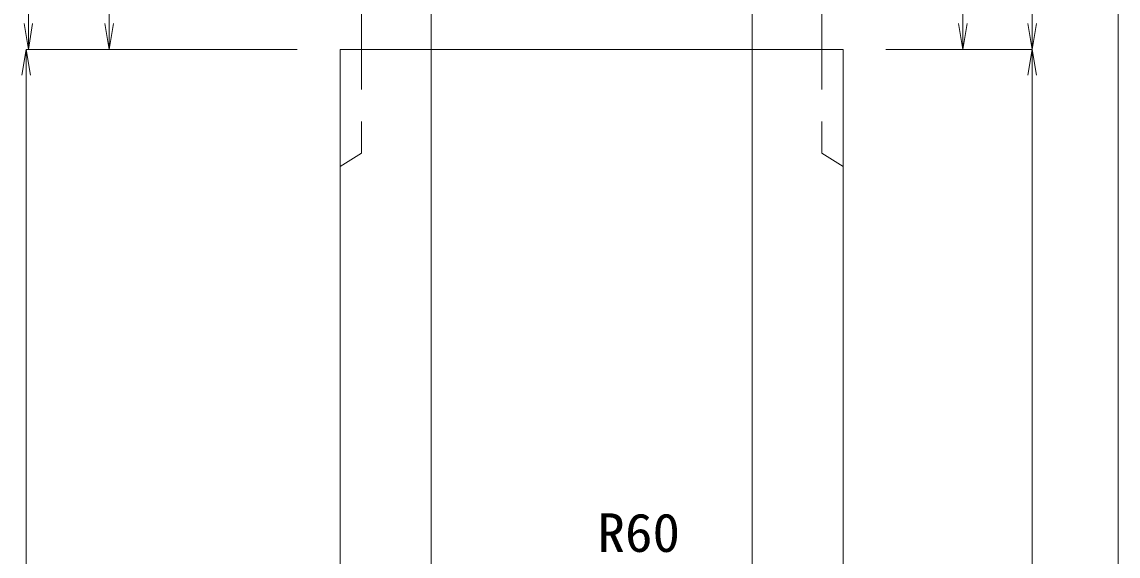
# Model space of a CAD drawing. Units: millimetres at full size; details may follow other scales. Extents: x -734 to 58102, y 49499 to 87169.
# Drawn here: x 15777 to 16801, y 57660 to 58159 of the extents above; entities that cross this region are included whole.
import ezdxf
from ezdxf.enums import TextEntityAlignment as Align

# ---------------------------------------------------------------- set-up
doc = ezdxf.new("R2010")
doc.units = ezdxf.units.MM
doc.header["$LTSCALE"] = 50
doc.linetypes.add('USER1', pattern=[1.35, 0.75, -0.6])
for name, color, linetype, lineweight in [('寸法線', 7, 'Continuous', 13), ('引出線', 4, 'Continuous', 13), ('本体', 2, 'Continuous', 20)]:
    doc.layers.add(name, color=color, linetype=linetype, lineweight=lineweight)
doc.styles.add('ＭＳ 明朝', font='')
doc.styles.get('ＭＳ 明朝').set_extended_font_data('MS Mincho')

# ---------------------------------------------------------------- blocks, each defined once
blk = doc.blocks.new('open_arrow')
at = {"color": 0, "linetype": 'Continuous', "lineweight": -2}
blk.add_lwpolyline([(7.5, 1.25), (0, 0), (7.5, -1.25)], dxfattribs=at)

msp = doc.modelspace()

# ---------------------------------------------------------------- linework, layer by layer
at = {"layer": '寸法線'}
for p, q in [((15783.14, 58133.85), (15783.14, 58458.85)), ((15858.69, 58260.85), (15858.69, 58133.85)), ((16656.43, 58258.85), (16656.43, 58133.85)), ((16721.23, 58260.85), (16721.23, 58133.85)), ((16801.49, 58260.85), (16801.49, 56683.85)), ((15781.14, 58133.85), (15781.14, 57533.85)), ((16034.48, 58133.85), (15781.14, 58133.85)), ((16034.48, 58133.85), (15783.14, 58133.85)), ((16034.48, 58133.85), (15858.69, 58133.85)), ((16584.52, 58133.85), (16721.23, 58133.85)), ((16584.52, 58133.85), (16656.43, 58133.85)), ((16584.52, 58133.85), (16721.23, 58133.85)), ((16721.23, 58133.85), (16721.23, 56683.85))]:
    msp.add_line(p, q, dxfattribs=at)
at = {"layer": '本体'}
for p, q in [((16094.5, 58260.85), (16094.5, 58133.85)), ((16524.5, 58260.85), (16524.5, 58133.85)), ((16074.5, 58133.85), (16074.5, 56683.85)), ((16544.5, 58133.85), (16074.5, 58133.85)), ((16159.5, 57604.38), (16159.5, 58133.85)), ((16459.5, 57604.38), (16459.5, 58133.85)), ((16544.5, 56683.85), (16544.5, 58133.85))]:
    msp.add_line(p, q, dxfattribs=at)
at = {"layer": '本体', "linetype": 'USER1', "lineweight": 9}
for p, q in [((16159.5, 58133.85), (16159.5, 58208.85)), ((16459.5, 58133.85), (16459.5, 58208.85)), ((16094.51, 58133.85), (16094.51, 58036.85)), ((16524.51, 58133.85), (16524.51, 58036.85)), ((16074.51, 58024.35), (16094.51, 58036.85)), ((16544.51, 58024.35), (16524.51, 58036.85))]:
    msp.add_line(p, q, dxfattribs=at)

# ---------------------------------------------------------------- block references
at = {"layer": '寸法線', "xscale": 3.2, "yscale": 3.2}
for p, rotation in [((15783.14, 58133.85), 90), ((15858.69, 58133.85), 90), ((16656.43, 58133.85), 90), ((16721.23, 58133.85), 90), ((15781.14, 58133.85), 270), ((16721.23, 58133.85), 270)]:
    msp.add_blockref('open_arrow', p, dxfattribs=dict(at, rotation=rotation))

# ---------------------------------------------------------------- texts
at = {"layer": '引出線', "style": 'ＭＳ 明朝', "width": 1.05}
msp.add_text('R60', height=36.03, dxfattribs=at).set_placement((16392.16, 57700.26), align=Align.TOP_RIGHT)

doc.saveas('drawing.dxf')
